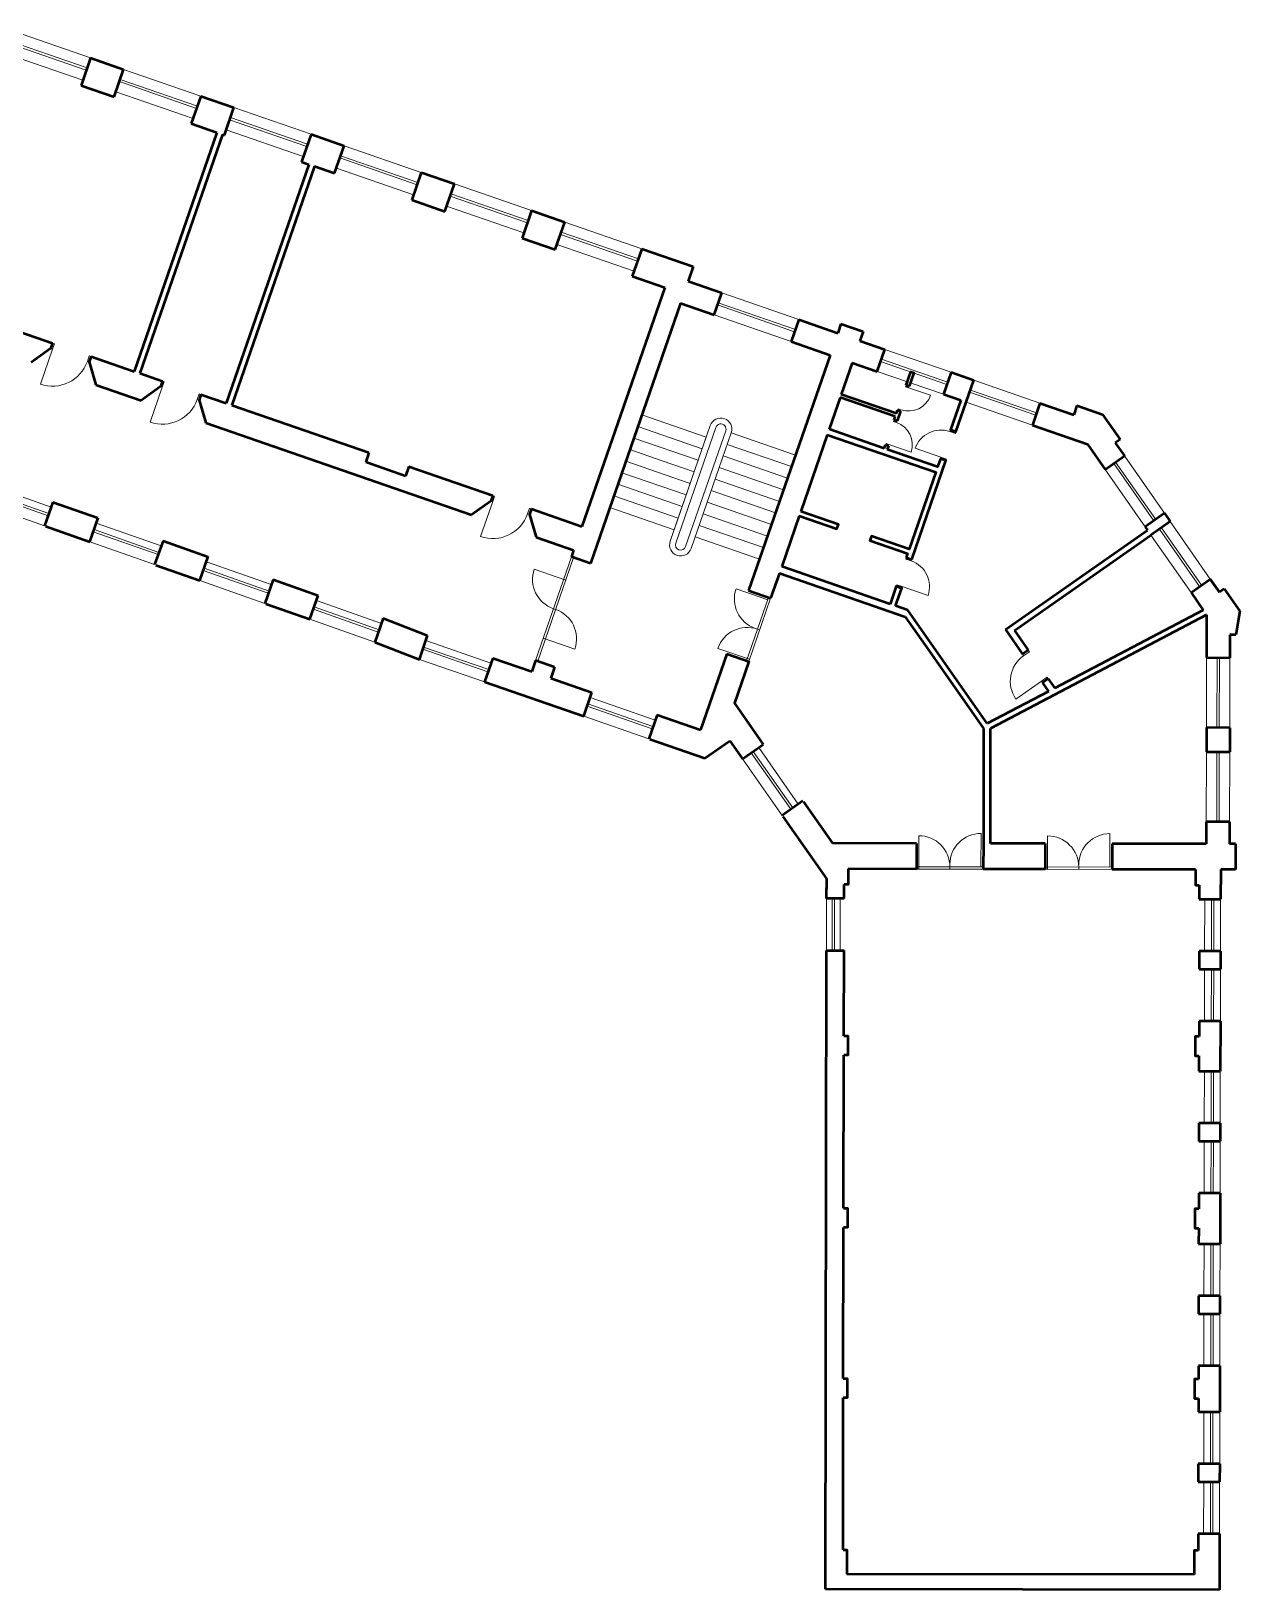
# Model space of a CAD drawing. Header units: millimetres. Extents: x 312346 to 393627, y -666289 to -314922.
# Drawn here: x 362466 to 393540, y -516306 to -476225 of the extents above; entities that cross this region are included whole.
import ezdxf

# ---------------------------------------------------------------- set-up
doc = ezdxf.new("R2010")
doc.units = ezdxf.units.MM
doc.header["$LTSCALE"] = 400
doc.linetypes.add('ČÁRKOVANÁ', pattern=[0.75, 0.5, -0.25])
for name, color, linetype, lineweight in [('RG_dveře', 3, 'Continuous', 9), ('RG_okna', 3, 'Continuous', 9), ('RG_schodiště', 94, 'Continuous', 9), ('RG_zdivo stávající', 30, 'Continuous', 50)]:
    doc.layers.add(name, color=color, linetype=linetype, lineweight=lineweight)

# ---------------------------------------------------------------- blocks, each defined once
blk = doc.blocks.new('*U59')
blk.add_line((600, -323), (600, -1273))
for points in [[(-400, -173), (-350, -173), (-350, -323), (-400, -323)], [(650, -173), (600, -173), (600, -323), (650, -323)]]:
    blk.add_lwpolyline(points)
blk.add_arc((600, -323), 950, 180, 270)
at = {"layer": 'RG_zdivo stávající'}
for p, q in [((-400, -173), (-400, -323)), ((650, -173), (650, -323))]:
    blk.add_line(p, q, dxfattribs=at)
blk = doc.blocks.new('1800_2030_1050')
at = {"layer": 'RG_okna'}
for points in [[(118088, 2964), (119858, 2964)], [(118088, 2689), (119858, 2689)], [(118088, 2629), (119858, 2629)], [(118088, 2454), (119858, 2454)]]:
    blk.add_lwpolyline(points, dxfattribs=at)
at = {"layer": 'RG_zdivo stávající'}
for points in [[(118088, 2314), (118088, 2964)], [(119858, 2964), (119858, 2314)]]:
    blk.add_lwpolyline(points, dxfattribs=at)
blk = doc.blocks.new('2100_2070_920')
at = {"layer": 'RG_okna'}
for points in [[(117898, -7976), (119998, -7976)], [(117898, -8251), (119998, -8251)], [(117898, -8311), (119998, -8311)], [(117898, -8586), (119998, -8586)]]:
    blk.add_lwpolyline(points, dxfattribs=at)
at = {"layer": 'RG_zdivo stávající'}
for points in [[(117898, -8586), (117898, -7836)], [(119998, -7836), (119998, -8586)]]:
    blk.add_lwpolyline(points, dxfattribs=at)
blk = doc.blocks.new('*U69')
blk.add_line((-200, -173), (-200, 527))
for points in [[(-241, -323), (-200, -323), (-200, -173), (-241, -173)], [(541, -323), (500, -323), (500, -173), (541, -173)]]:
    blk.add_lwpolyline(points)
blk.add_arc((-200, -173), 700, 0, 90)
at = {"layer": 'RG_zdivo stávající'}
for p, q in [((-241, -323), (-241, -173)), ((541, -323), (541, -173))]:
    blk.add_line(p, q, dxfattribs=at)
blk = doc.blocks.new('*U70')
blk.add_line((-200, -323), (-200, -1023))
for points in [[(-241, -173), (-200, -173), (-200, -323), (-241, -323)], [(541, -173), (500, -173), (500, -323), (541, -323)]]:
    blk.add_lwpolyline(points)
blk.add_arc((-200, -323), 700, 270, 0)
at = {"layer": 'RG_zdivo stávající'}
for p, q in [((-241, -173), (-241, -323)), ((541, -173), (541, -323))]:
    blk.add_line(p, q, dxfattribs=at)
blk = doc.blocks.new('*U67')
blk.add_line((-200, -173), (-200, 427))
for points in [[(-241, -253), (-200, -253), (-200, -173), (-241, -173)], [(441, -253), (400, -253), (400, -173), (441, -173)]]:
    blk.add_lwpolyline(points)
blk.add_arc((-200, -173), 600, 0, 90)
at = {"layer": 'RG_zdivo stávající'}
for p, q in [((-241, -253), (-241, -173)), ((441, -253), (441, -173))]:
    blk.add_line(p, q, dxfattribs=at)
blk = doc.blocks.new('*U68')
blk.add_line((400, -173), (400, 427))
for points in [[(-241, -253), (-200, -253), (-200, -173), (-241, -173)], [(441, -253), (400, -253), (400, -173), (441, -173)]]:
    blk.add_lwpolyline(points)
blk.add_arc((400, -173), 600, 90, 180)
at = {"layer": 'RG_zdivo stávající'}
for p, q in [((-241, -253), (-241, -173)), ((441, -253), (441, -173))]:
    blk.add_line(p, q, dxfattribs=at)
blk = doc.blocks.new('*U71')
blk.add_line((600, -143), (600, 657))
for points in [[(-250, -323), (-200, -323), (-200, -143), (-250, -143)], [(650, -323), (600, -323), (600, -143), (650, -143)]]:
    blk.add_lwpolyline(points)
blk.add_arc((600, -143), 800, 90, 180)
at = {"layer": 'RG_zdivo stávající'}
for p, q in [((-250, -323), (-250, -143)), ((650, -323), (650, -143))]:
    blk.add_line(p, q, dxfattribs=at)

msp = doc.modelspace()

# ---------------------------------------------------------------- linework, layer by layer
at = {"layer": 'RG_dveře', "ltscale": 0.1}
for points in [[(375432, -492408), (376354, -489744)], [(375488, -492428), (376411, -489763)], [(380858, -492414), (381421, -490789)], [(380915, -492434), (381478, -490809)], [(385225, -497713), (386945, -497716)], [(385225, -497773), (386945, -497776)], [(388538, -497718), (390258, -497721)], [(388538, -497778), (390258, -497781)]]:
    msp.add_lwpolyline(points, dxfattribs=at)
at = {"layer": 'RG_okna'}
for points in [[(382203, -483641), (380219, -482954)], [(382095, -483953), (380111, -483266)], [(382115, -483897), (380130, -483209)], [(382007, -484208), (380022, -483521)], [(386115, -484996), (384414, -484407)], [(384993, -485242), (384218, -484974)], [(386007, -485308), (384306, -484719)], [(386027, -485251), (384326, -484662)], [(385919, -485563), (385068, -485268)], [(388402, -485788), (386701, -485199)], [(388206, -486355), (386505, -485766)], [(388294, -486100), (386593, -485511)], [(388314, -486043), (386613, -485454)], [(391328, -488816), (390298, -487339)], [(391377, -488781), (390347, -487305)], [(391602, -488624), (390572, -487148)], [(391106, -488970), (390076, -487494)], [(391751, -488838), (392781, -490314)], [(391255, -489184), (392285, -490660)], [(391477, -489029), (392507, -490505)], [(391526, -488995), (392556, -490471)], [(376212, -490340), (375399, -490058)], [(381402, -490846), (380589, -490564)], [(375893, -491076), (375950, -491096)], [(381197, -491621), (381140, -491602)], [(375631, -491832), (376444, -492113)], [(380935, -492377), (380122, -492096)], [(392681, -494135), (392684, -492335)], [(392951, -494135), (392954, -492335)], [(393011, -494135), (393014, -492336)], [(393281, -494136), (393284, -492336)], [(392677, -496555), (392680, -494755)], [(392947, -496555), (392950, -494755)], [(393007, -496555), (393010, -494755)], [(393277, -496556), (393280, -494756)], [(385285, -497773), (385287, -496913)], [(386885, -497715), (386887, -496855)], [(388598, -497778), (388599, -496918)], [(390198, -497721), (390200, -496861)], [(386085, -497774), (386085, -497714)], [(389398, -497780), (389398, -497720)], [(382914, -499869), (382917, -498529)], [(383057, -499869), (383060, -498529)], [(383117, -499869), (383120, -498529)], [(383264, -499869), (383267, -498529)], [(392634, -499885), (392637, -498545)], [(392809, -499886), (392812, -498546)], [(392869, -499886), (392872, -498546)], [(393044, -499886), (393047, -498546)], [(392631, -501685), (392634, -500345)], [(392806, -501686), (392809, -500346)], [(392866, -501686), (392869, -500346)], [(393041, -501686), (393044, -500346)], [(392627, -504305), (392629, -502965)], [(392802, -504306), (392804, -502966)], [(392862, -504306), (392864, -502966)], [(393037, -504306), (393039, -502966)], [(392624, -506105), (392626, -504765)], [(392799, -506106), (392801, -504766)], [(392859, -506106), (392861, -504766)], [(393034, -506106), (393036, -504766)], [(392619, -508745), (392621, -507405)], [(392794, -508746), (392796, -507406)], [(392854, -508746), (392856, -507406)], [(393029, -508746), (393031, -507406)], [(392616, -510545), (392618, -509205)], [(392791, -510546), (392793, -509206)], [(392851, -510546), (392853, -509206)], [(393026, -510546), (393028, -509206)], [(392612, -513065), (392614, -511725)], [(392787, -513066), (392789, -511726)], [(392847, -513066), (392849, -511726)], [(393022, -513066), (393024, -511726)], [(392609, -514865), (392611, -513525)], [(392784, -514866), (392786, -513526)], [(392844, -514866), (392846, -513526)], [(393019, -514866), (393021, -513526)]]:
    msp.add_lwpolyline(points, dxfattribs=at)
for centre, start, end in [((376155, -490320), 160.9016, 250.9016), ((381345, -490826), 160.9016, 250.9016), ((375688, -491852), 340.9016, 70.9016), ((380878, -492358), 70.9016, 160.9016), ((385285, -497713), 359.9016, 89.9016), ((386885, -497655), 89.9016, 179.9016), ((388598, -497718), 359.9016, 89.9016), ((390198, -497661), 89.9016, 179.9016)]:
    msp.add_arc(centre, 800, start, end, dxfattribs=at)
at = {"layer": 'RG_schodiště'}
for points in [[(379617, -487259), (378998, -489045), (377345, -488473), (378169, -486091), (379823, -486664), (379634, -487209)], [(378169, -486091), (379823, -486664)], [(378066, -486389), (379720, -486962)], [(380465, -486553), (382118, -487125)], [(377963, -486687), (379617, -487259)], [(380362, -486851), (382015, -487423)], [(377757, -487282), (379411, -487855)], [(377860, -486984), (378687, -487271)], [(378687, -487271), (379514, -487557)], [(380259, -487148), (381912, -487721)], [(377654, -487580), (379308, -488152)], [(380052, -487744), (381706, -488316)], [(380155, -487446), (381809, -488018)], [(377448, -488175), (379101, -488748)], [(377551, -487877), (379205, -488450)], [(379949, -488041), (381603, -488614)], [(379846, -488339), (381500, -488911)], [(379640, -488934), (381294, -489507)], [(379743, -488636), (381397, -489209)], [(379537, -489232), (381191, -489804)]]:
    msp.add_lwpolyline(points, dxfattribs=at)
for points in [[(380155, -487446), (380465, -486553, 1), (379926, -486366), (379617, -487259)], [(379617, -487259), (378895, -489343, 1), (379434, -489529), (380155, -487446)]]:
    msp.add_lwpolyline(points, format="xyb", dxfattribs=at)
msp.add_lwpolyline([(380323, -486504, 1), (380068, -486415), (379037, -489392, 1), (379292, -489480)], format="xyb", close=True, dxfattribs=at)
at = {"layer": 'RG_zdivo stávající'}
for p, q in [((363992, -476913), (364843, -477207)), ((363747, -477621), (364597, -477916)), ((366827, -477894), (367678, -478189)), ((367243, -478832), (365116, -484974)), ((367385, -478881), (365258, -485023)), ((366582, -478603), (367243, -478832)), ((367385, -478881), (367432, -478897)), ((369662, -478876), (370512, -479170)), ((369606, -479650), (367479, -485792)), ((369747, -479699), (367621, -485841)), ((369417, -479584), (369606, -479650)), ((369747, -479699), (370267, -479879)), ((372497, -479857), (373347, -480152)), ((372251, -480566), (373102, -480861)), ((375332, -480839), (376182, -481133)), ((375086, -481548), (375937, -481842)), ((378167, -481820), (379489, -482279)), ((377921, -482529), (378753, -482817)), ((379489, -482279), (379359, -482657)), ((378753, -482817), (376626, -488959)), ((379359, -482657), (380219, -482954)), ((379162, -483223), (376846, -489914)), ((379162, -483223), (380022, -483521)), ((361451, -483705), (363014, -484246)), ((382203, -483641), (383205, -483988)), ((383286, -483752), (383205, -483988)), ((383286, -483752), (383853, -483948)), ((383853, -483948), (383772, -484185)), ((362965, -484388), (362466, -484744)), ((383008, -484555), (380911, -490612)), ((382007, -484208), (383008, -484555)), ((383772, -484185), (384414, -484407)), ((363957, -484731), (364129, -485320)), ((364006, -484590), (365116, -484974)), ((383575, -484751), (383292, -485569)), ((383575, -484751), (384218, -484974)), ((364129, -485320), (365291, -485723)), ((365258, -485023), (365839, -485224)), ((365790, -485366), (365291, -485723)), ((386115, -484996), (386701, -485199)), ((366782, -485710), (366954, -486298)), ((366831, -485568), (367479, -485792)), ((383266, -485644), (382983, -486462)), ((385919, -485563), (386363, -485717)), ((367621, -485841), (371151, -487064)), ((388402, -485788), (389269, -486088)), ((389351, -485852), (389269, -486088)), ((389351, -485852), (390010, -486080)), ((390010, -486080), (390462, -486728)), ((366954, -486298), (373786, -488664)), ((388206, -486355), (389624, -486846)), ((382934, -486604), (382250, -488579)), ((389624, -486846), (390076, -487494)), ((390462, -486728), (390339, -486814)), ((390339, -486814), (390572, -487148)), ((371151, -487064), (371066, -487310)), ((372088, -487665), (371066, -487310)), ((372174, -487418), (372088, -487665)), ((372174, -487418), (374334, -488166)), ((363026, -488333), (364183, -488741)), ((374285, -488308), (373786, -488664)), ((375327, -488509), (376626, -488959)), ((362838, -488956), (363970, -489355)), ((375278, -488651), (375449, -489240)), ((382211, -488692), (381761, -489991)), ((391602, -488624), (391751, -488838)), ((365856, -489330), (367016, -489739)), ((375449, -489240), (376413, -489574)), ((376413, -489574), (376354, -489744)), ((365668, -489953), (366800, -490352)), ((381702, -490161), (381478, -490809)), ((381702, -490161), (384939, -491282)), ((384549, -490956), (381761, -489991)), ((368685, -490326), (369842, -490734)), ((392781, -490314), (393014, -490648)), ((393137, -490562), (393014, -490648)), ((393137, -490562), (393540, -491140)), ((368498, -490950), (369630, -491348)), ((392285, -490660), (392600, -491111)), ((371515, -491323), (372659, -491766)), ((385005, -491114), (384690, -491006)), ((384939, -491282), (385550, -492156)), ((387045, -494032), (385005, -491114)), ((392686, -491235), (392684, -492335)), ((393540, -491140), (393435, -491750)), ((393285, -491750), (393284, -492336)), ((393435, -491750), (393285, -491750)), ((371299, -491936), (372447, -492380)), ((385550, -492156), (386951, -494160)), ((374332, -492345), (375334, -492692)), ((375432, -492408), (375334, -492692)), ((375923, -492579), (375825, -492862)), ((380348, -492238), (379671, -494194)), ((374119, -492959), (376671, -493843)), ((375825, -492862), (376883, -493229)), ((378556, -493808), (379671, -494194)), ((386951, -494160), (386946, -497116)), ((387126, -497116), (387131, -494156)), ((392681, -494135), (392680, -494755)), ((392681, -494135), (392680, -494755)), ((393281, -494136), (393280, -494756)), ((393281, -494136), (393280, -494756)), ((378372, -494432), (379789, -494922)), ((379789, -494922), (380430, -494476)), ((380430, -494476), (380755, -494941)), ((382319, -496044), (383064, -497109)), ((381787, -496416), (382918, -498034)), ((392677, -496555), (392676, -497125)), ((393277, -496556), (393276, -497126)), ((385226, -497113), (383064, -497109)), ((388539, -497118), (387126, -497116)), ((392676, -497125), (390259, -497121)), ((393426, -497127), (393276, -497126)), ((393426, -497127), (393425, -497787)), ((385225, -497773), (383468, -497770)), ((388538, -497778), (386945, -497776)), ((392398, -497785), (390258, -497781)), ((393048, -497786), (393047, -498546)), ((393425, -497787), (393048, -497786)), ((382917, -498469), (382918, -498034)), ((382917, -498529), (382918, -498034)), ((383367, -498529), (383367, -498169)), ((392497, -498185), (392497, -498545)), ((382888, -516289), (382914, -499869)), ((383361, -502059), (383364, -499869)), ((392494, -499885), (392494, -500345)), ((393044, -499886), (393044, -500346)), ((392491, -501685), (392491, -502075)), ((393041, -501686), (393039, -502966)), ((383353, -506489), (383360, -502559)), ((392490, -502575), (392489, -502965)), ((392487, -504305), (392486, -504765)), ((393037, -504306), (393036, -504766)), ((392484, -506105), (392483, -506505)), ((393034, -506106), (393031, -507406)), ((383346, -510869), (383352, -506989)), ((392482, -507005), (392481, -507405)), ((392479, -508745), (392478, -509205)), ((393029, -508746), (393028, -509206)), ((392476, -510545), (392476, -510885)), ((393026, -510546), (393024, -511726)), ((383338, -515279), (383345, -511369)), ((392475, -511385), (392474, -511725)), ((392472, -513065), (392471, -513525)), ((393022, -513066), (393021, -513526)), ((392469, -514865), (392468, -515295)), ((393019, -514866), (393016, -516306)), ((392367, -515915), (383437, -515900)), ((393016, -516306), (382888, -516289))]:
    msp.add_line(p, q, dxfattribs=at)
at = {"layer": 'RG_zdivo stávající', "linetype": 'ČÁRKOVANÁ', "ltscale": 0.7}
msp.add_line((383341, -513323), (383344, -511623), dxfattribs=at)
at = {"layer": 'RG_zdivo stávající'}
for points in [[(380022, -483521), (380219, -482954)], [(382203, -483641), (382007, -484208)], [(384218, -484974), (384414, -484407)], [(384963, -485329), (385081, -484987), (385157, -485013), (385038, -485355)], [(384963, -485329), (384993, -485242)], [(386115, -484996), (385919, -485563)], [(386505, -485766), (386701, -485199)], [(384683, -486135), (383266, -485644)], [(384710, -486060), (383292, -485569)], [(386363, -485717), (386098, -486481), (386240, -486531), (386505, -485766)], [(384653, -486222), (384683, -486135)], [(384710, -486060), (384740, -485973)], [(384710, -486060), (384740, -485973)], [(384815, -485999), (384729, -486248)], [(388402, -485788), (388206, -486355)], [(384400, -486953), (382983, -486462)], [(382934, -486604), (385722, -487569), (385038, -489544), (384069, -489208), (384030, -489322), (384998, -489657), (384963, -489760)], [(384400, -486953), (384431, -486866)], [(384506, -486892), (384476, -486979)], [(385104, -489810), (385984, -487269), (385842, -487220), (385771, -487427), (384476, -486979)], [(390076, -487494), (390572, -487148)], [(382211, -488692), (383179, -489027), (383219, -488914), (382250, -488579)], [(391602, -488624), (391106, -488970)], [(391106, -488970), (391169, -489061)], [(391751, -488838), (391255, -489184)], [(387512, -491613), (391168, -489061)], [(387745, -491633), (391255, -489184)], [(376846, -489914), (376354, -489744)], [(384690, -491006), (384849, -490548), (384707, -490499), (384549, -490956)], [(392285, -490660), (392781, -490314)], [(393014, -490648), (392781, -490314)], [(380911, -490612), (381478, -490809)], [(392686, -491235), (387131, -494156)], [(392600, -491111), (388782, -493118)], [(387512, -491613), (387952, -492244)], [(387745, -491633), (388100, -492141)], [(375923, -492579), (375432, -492408)], [(380348, -492238), (380915, -492434), (380544, -493505), (381288, -494568)], [(380348, -492238), (380915, -492434)], [(392684, -492335), (393284, -492336)], [(388467, -492982), (388621, -493203)], [(388615, -492879), (388782, -493118)], [(388621, -493203), (387045, -494032)], [(393281, -494136), (392681, -494135)], [(392680, -494755), (393280, -494756)], [(393277, -496556), (392677, -496555)], [(385226, -497113), (385225, -497773)], [(386946, -497116), (386945, -497776)], [(388539, -497118), (388538, -497778)], [(390259, -497121), (390258, -497781)], [(383468, -497770), (383467, -498170), (383367, -498169)], [(392398, -497785), (392397, -498185), (392497, -498185)], [(383367, -498529), (382917, -498529)], [(392497, -498545), (393047, -498546)], [(382914, -499869), (383364, -499869)], [(393044, -499886), (392494, -499885)], [(392494, -500345), (393044, -500346)], [(393041, -501686), (392491, -501685)], [(383361, -502059), (383461, -502060), (383460, -502560), (383360, -502559)], [(392491, -502075), (392391, -502075), (392390, -502575), (392490, -502575)], [(392489, -502965), (393039, -502966)], [(393037, -504306), (392487, -504305)], [(392486, -504765), (393036, -504766)], [(393034, -506106), (392484, -506105)], [(383353, -506489), (383453, -506490), (383452, -506990), (383352, -506989)], [(392483, -506505), (392383, -506505), (392382, -507005), (392482, -507005)], [(392481, -507405), (393031, -507406)], [(393029, -508746), (392479, -508745)], [(392478, -509205), (393028, -509206)], [(393026, -510546), (392476, -510545)], [(383346, -510869), (383446, -510870), (383445, -511370), (383345, -511369)], [(392476, -510885), (392376, -510885), (392375, -511385), (392475, -511385)], [(392474, -511725), (393024, -511726)], [(393022, -513066), (392472, -513065)], [(392471, -513525), (393021, -513526)], [(393019, -514866), (392469, -514865)], [(383338, -515279), (383438, -515280), (383437, -515900)], [(392468, -515295), (392368, -515295), (392367, -515915)]]:
    msp.add_lwpolyline(points, dxfattribs=at)

# ---------------------------------------------------------------- block references
at = {"layer": 'RG_dveře', "ltscale": 0.1, "xscale": -1}
for name, p, rotation in [('*U59', (363685, -484296), 340.901588428882), ('*U59', (366510, -485274), 340.901588428882), ('*U68', (385057, -485828), 250.9015884288819), ('*U67', (384748, -486721), 250.9015884288819), ('*U70', (386226, -487098), 250.9015884288819), ('*U59', (375005, -488215), 340.901588428882), ('*U69', (385091, -490377), 250.9015884288819), ('*U71', (387978, -492531), 124.9015874755747)]:
    msp.add_blockref(name, p, dxfattribs=dict(at, rotation=rotation))
at = {"layer": 'RG_okna'}
for name, p, rotation in [('2100_2070_920', (472592, -523601), 160.901588428882), ('2100_2070_920', (475427, -524583), 160.901588428882), ('2100_2070_920', (478261, -525564), 160.901588428882), ('2100_2070_920', (481096, -526546), 160.901588428882), ('2100_2070_920', (483931, -527527), 160.901588428882), ('2100_2070_920', (486766, -528509), 160.901588428882), ('1800_2030_1050', (475177, -525378), 160.5983101602075), ('1800_2030_1050', (478007, -526375), 160.5983101602075), ('1800_2030_1050', (480836, -527371), 160.5983101602075), ('1800_2030_1050', (483666, -528368), 160.5983101602075), ('1800_2030_1050', (486677, -528796), 160.901588428882), ('1800_2030_1050', (490901, -530258), 160.901588428882), ('1800_2030_1050', (451865, -591472), 124.9607024229613)]:
    msp.add_blockref(name, p, dxfattribs=dict(at, rotation=rotation))

doc.saveas('drawing.dxf')
